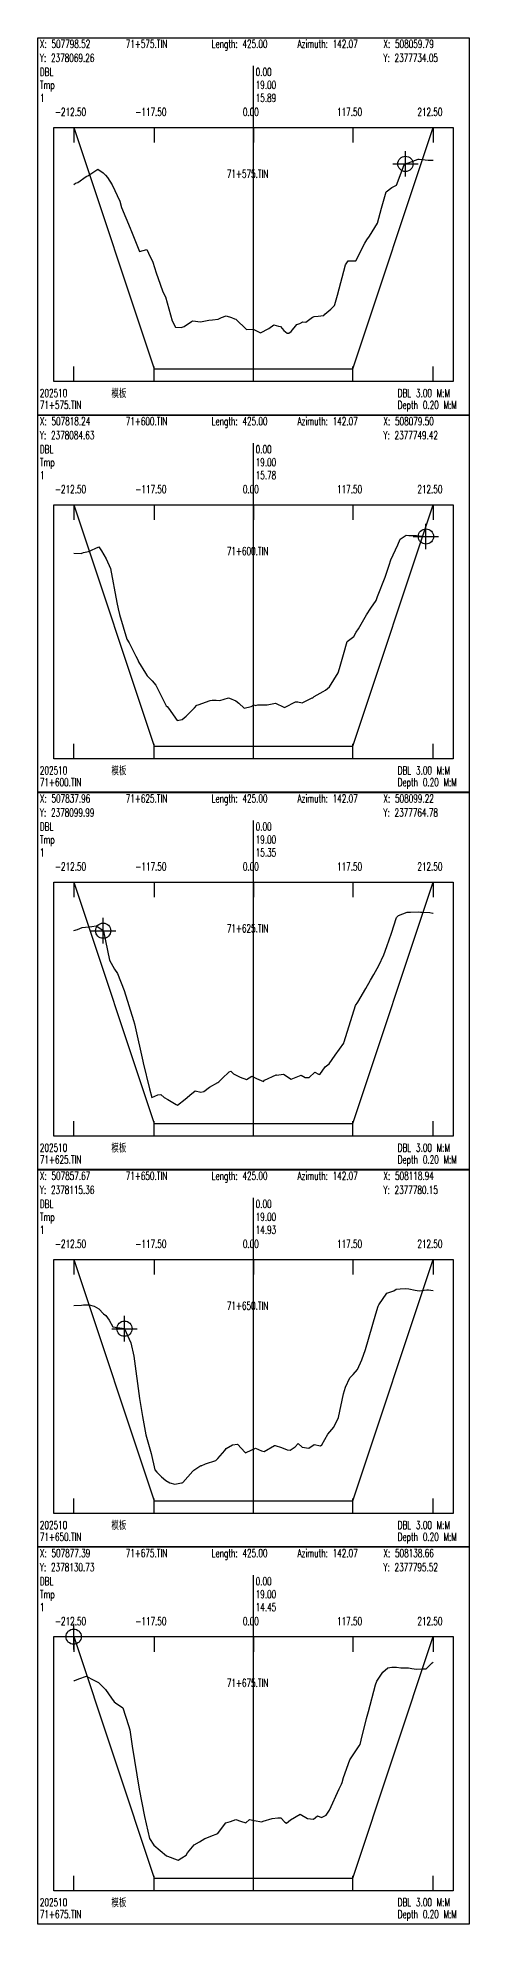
# Model space of a CAD drawing. Extents: x 1 to 194, y -24202 to 0.
# Drawn here: x 1 to 171, y -23459 to -22717 of the extents above; entities that cross this region are included whole.
import ezdxf

# ---------------------------------------------------------------- set-up
doc = ezdxf.new("R2010")
doc.units = 0
doc.header["$MEASUREMENT"] = 0
doc.layers.add('LABELS', color=7, linetype='Continuous')
doc.layers.add('XSECTION', color=7, linetype='Continuous')
doc.styles.get("Standard").update_dxf_attribs({"font": 'txt.shx'})

msp = doc.modelspace()

# ---------------------------------------------------------------- linework, layer by layer
at = {"color": 1}
for p, q in [((140.84, -22766.48), (150.84, -22766.48)), ((145.84, -22771.48), (145.84, -22761.48)), ((153.93, -22918.12), (153.93, -22908.12)), ((148.93, -22913.12), (158.93, -22913.12)), ((26.8, -23073.23), (26.8, -23063.23)), ((21.8, -23068.23), (31.8, -23068.23)), ((35.19, -23229.84), (35.19, -23219.84)), ((30.19, -23224.84), (40.19, -23224.84)), ((10.17, -23346.03), (20.17, -23346.03)), ((15.17, -23351.03), (15.17, -23341.03))]:
    msp.add_line(p, q, dxfattribs=at)
for centre in [(145.84, -22766.48), (153.93, -22913.12), (26.8, -23068.23), (35.19, -23224.84), (15.17, -23346.03)]:
    msp.add_circle(centre, 3, dxfattribs=at)
at = {"layer": 'XSECTION', "color": 0, "linetype": 'Continuous'}
for points in [[(1, -22716.84), (171, -22716.84), (171, -22865.3), (1, -22865.3), (1, -22716.84)], [(86, -22852.13), (86, -22727.89)], [(86, -22852.13), (86, -22727.89)], [(7.3, -22752.13), (164.7, -22752.13), (164.7, -22852.13), (7.3, -22852.13), (7.3, -22752.13)], [(15.17, -22752.13), (15.17, -22758.06)], [(15.17, -22752.13), (46.83, -22847.13)], [(15.17, -22752.13), (46.83, -22847.13)], [(46.83, -22752.13), (46.83, -22758.06)], [(86, -22752.13), (86, -22758.06)], [(125.17, -22752.13), (125.17, -22758.06)], [(125.17, -22847.13), (156.83, -22752.13)], [(125.17, -22847.13), (156.83, -22752.13)], [(156.83, -22752.13), (156.83, -22758.06)], [(15.17, -22852.13), (15.17, -22846.19)], [(46.83, -22852.13), (46.83, -22846.19)], [(46.83, -22847.13), (86, -22847.13)], [(46.83, -22847.13), (46.83, -22847.13)], [(46.83, -22847.13), (86, -22847.13)], [(86, -22852.13), (86, -22846.19)], [(86, -22847.13), (125.17, -22847.13)], [(86, -22847.13), (125.17, -22847.13)], [(125.17, -22852.13), (125.17, -22846.19)], [(125.17, -22847.13), (125.17, -22847.13)], [(156.83, -22852.13), (156.83, -22846.19)], [(1, -22865.31), (171, -22865.31), (171, -23013.78), (1, -23013.78), (1, -22865.31)], [(86, -23000.6), (86, -22876.37)], [(86, -23000.6), (86, -22876.37)], [(7.3, -22900.6), (164.7, -22900.6), (164.7, -23000.6), (7.3, -23000.6), (7.3, -22900.6)], [(15.17, -22900.6), (15.17, -22906.54)], [(15.17, -22900.6), (46.83, -22995.6)], [(15.17, -22900.6), (46.83, -22995.6)], [(46.83, -22900.6), (46.83, -22906.54)], [(86, -22900.6), (86, -22906.54)], [(125.17, -22900.6), (125.17, -22906.54)], [(125.17, -22995.6), (156.83, -22900.6)], [(125.17, -22995.6), (156.83, -22900.6)], [(156.83, -22900.6), (156.83, -22906.54)], [(15.17, -23000.6), (15.17, -22994.66)], [(46.83, -23000.6), (46.83, -22994.66)], [(46.83, -22995.6), (86, -22995.6)], [(46.83, -22995.6), (46.83, -22995.6)], [(46.83, -22995.6), (86, -22995.6)], [(86, -23000.6), (86, -22994.66)], [(86, -22995.6), (125.17, -22995.6)], [(86, -22995.6), (125.17, -22995.6)], [(125.17, -23000.6), (125.17, -22994.66)], [(125.17, -22995.6), (125.17, -22995.6)], [(156.83, -23000.6), (156.83, -22994.66)], [(1, -23013.79), (171, -23013.79), (171, -23162.26), (1, -23162.26), (1, -23013.79)], [(86, -23149.08), (86, -23024.84)], [(86, -23149.08), (86, -23024.84)], [(7.3, -23049.08), (164.7, -23049.08), (164.7, -23149.08), (7.3, -23149.08), (7.3, -23049.08)], [(15.17, -23049.08), (15.17, -23055.02)], [(15.17, -23049.08), (46.83, -23144.08)], [(15.17, -23049.08), (46.83, -23144.08)], [(46.83, -23049.08), (46.83, -23055.02)], [(86, -23049.08), (86, -23055.02)], [(125.17, -23049.08), (125.17, -23055.02)], [(125.17, -23144.08), (156.83, -23049.08)], [(125.17, -23144.08), (156.83, -23049.08)], [(156.83, -23049.08), (156.83, -23055.02)], [(15.17, -23149.08), (15.17, -23143.14)], [(46.83, -23149.08), (46.83, -23143.14)], [(46.83, -23144.08), (86, -23144.08)], [(46.83, -23144.08), (46.83, -23144.08)], [(46.83, -23144.08), (86, -23144.08)], [(86, -23149.08), (86, -23143.14)], [(86, -23144.08), (125.17, -23144.08)], [(86, -23144.08), (125.17, -23144.08)], [(125.17, -23149.08), (125.17, -23143.14)], [(125.17, -23144.08), (125.17, -23144.08)], [(156.83, -23149.08), (156.83, -23143.14)], [(1, -23162.27), (171, -23162.27), (171, -23310.73), (1, -23310.73), (1, -23162.27)], [(86, -23297.55), (86, -23173.32)], [(86, -23297.55), (86, -23173.32)], [(7.3, -23197.55), (164.7, -23197.55), (164.7, -23297.55), (7.3, -23297.55), (7.3, -23197.55)], [(15.17, -23197.55), (15.17, -23203.49)], [(15.17, -23197.55), (46.83, -23292.55)], [(15.17, -23197.55), (46.83, -23292.55)], [(46.83, -23197.55), (46.83, -23203.49)], [(86, -23197.55), (86, -23203.49)], [(125.17, -23197.55), (125.17, -23203.49)], [(125.17, -23292.55), (156.83, -23197.55)], [(125.17, -23292.55), (156.83, -23197.55)], [(156.83, -23197.55), (156.83, -23203.49)], [(15.17, -23297.55), (15.17, -23291.62)], [(46.83, -23297.55), (46.83, -23291.62)], [(46.83, -23292.55), (86, -23292.55)], [(46.83, -23292.55), (46.83, -23292.55)], [(46.83, -23292.55), (86, -23292.55)], [(86, -23297.55), (86, -23291.62)], [(86, -23292.55), (125.17, -23292.55)], [(86, -23292.55), (125.17, -23292.55)], [(125.17, -23297.55), (125.17, -23291.62)], [(125.17, -23292.55), (125.17, -23292.55)], [(156.83, -23297.55), (156.83, -23291.62)], [(1, -23310.74), (171, -23310.74), (171, -23459.21), (1, -23459.21), (1, -23310.74)], [(86, -23446.03), (86, -23321.79)], [(86, -23446.03), (86, -23321.79)], [(7.3, -23346.03), (164.7, -23346.03), (164.7, -23446.03), (7.3, -23446.03), (7.3, -23346.03)], [(15.17, -23346.03), (15.17, -23351.97)], [(15.17, -23346.03), (46.83, -23441.03)], [(15.17, -23346.03), (46.83, -23441.03)], [(46.83, -23346.03), (46.83, -23351.97)], [(86, -23346.03), (86, -23351.97)], [(125.17, -23346.03), (125.17, -23351.97)], [(125.17, -23441.03), (156.83, -23346.03)], [(125.17, -23441.03), (156.83, -23346.03)], [(156.83, -23346.03), (156.83, -23351.97)], [(15.17, -23446.03), (15.17, -23440.09)], [(46.83, -23446.03), (46.83, -23440.09)], [(46.83, -23441.03), (86, -23441.03)], [(46.83, -23441.03), (46.83, -23441.03)], [(46.83, -23441.03), (86, -23441.03)], [(86, -23446.03), (86, -23440.09)], [(86, -23441.03), (125.17, -23441.03)], [(86, -23441.03), (125.17, -23441.03)], [(125.17, -23446.03), (125.17, -23440.09)], [(125.17, -23441.03), (125.17, -23441.03)], [(156.83, -23446.03), (156.83, -23440.09)]]:
    msp.add_lwpolyline(points, dxfattribs=at)
at = {"layer": 'XSECTION', "color": 1, "linetype": 'Continuous'}
for points in [[(15.17, -22774.53), (15.92, -22774.08), (16.8, -22773.78), (20.07, -22771.48), (20.3, -22771.28), (20.79, -22771.13), (24.69, -22768.58), (26.81, -22769.98), (27.68, -22770.88), (28.55, -22771.88), (30.31, -22774.78), (33.39, -22781.18), (34.01, -22783.58), (37.41, -22791.73), (37.57, -22792.13), (37.73, -22792.43), (41.04, -22800.93), (44.04, -22800.18), (44.65, -22801.63), (46.38, -22805.18), (47.7, -22809.33), (49.23, -22813.78), (50.23, -22816.83), (51.32, -22818.78), (54.03, -22828.18), (55.31, -22830.68), (57.53, -22830.88), (58.66, -22830.43), (61.63, -22828.53), (62.15, -22828.28), (65.11, -22828.58), (68.37, -22827.98), (69.84, -22827.83), (72.03, -22827.63), (73.39, -22826.98), (75.24, -22826.28), (77.37, -22826.93), (78.55, -22827.43), (79.09, -22827.63), (83.24, -22831.63), (85.84, -22831.48), (88.7, -22832.98), (92.02, -22831.28), (94.05, -22829.88), (95.88, -22830.28), (96.58, -22830.43), (97.92, -22831.98), (99.32, -22833.03), (99.93, -22833.08), (100.78, -22832.43), (103.02, -22829.73), (104.29, -22829.28), (105.44, -22828.68), (106.56, -22828.83), (109.26, -22826.78), (109.61, -22826.73), (109.91, -22826.53), (111.46, -22826.38), (113.52, -22826.08), (113.69, -22826.18), (114.08, -22825.68), (116.41, -22823.68), (117.78, -22822.33), (117.92, -22822.18), (118.03, -22821.83), (119.06, -22818.08), (122.27, -22806.23), (123.3, -22804.63), (126.25, -22804.58), (129.89, -22797.68), (130.62, -22796.43), (131.72, -22794.93), (134.85, -22789.78), (136.48, -22783.93), (138.28, -22777.48), (140.44, -22775.73), (142.26, -22774.88), (145.33, -22766.88), (145.49, -22766.53), (145.56, -22766.48), (146.99, -22766.03), (150.8, -22764.63), (150.98, -22764.68), (151.27, -22764.68), (154.75, -22765.08), (156.63, -22765.03), (156.83, -22764.98)], [(15.17, -22919.7), (18.06, -22919.85), (19.08, -22919.4), (21.02, -22919), (25.07, -22917.2), (26.17, -22918.7), (27.98, -22921.9), (29.62, -22925.65), (32.13, -22939.1), (32.63, -22941.55), (33.16, -22943.85), (36.05, -22953.55), (37.05, -22954.95), (39.65, -22960.2), (40.47, -22961.6), (40.7, -22962.45), (43.52, -22966.95), (44.17, -22967.95), (44.23, -22968.05), (46.1, -22969.9), (47.54, -22971.55), (51.66, -22979.8), (52.04, -22980.05), (52.52, -22980.7), (55.89, -22985.45), (57.84, -22985.1), (59.42, -22983.8), (62.8, -22980.5), (63.74, -22979.45), (64.14, -22979.3), (68.93, -22977.65), (69.66, -22977.55), (70, -22977.5), (71.3, -22977.55), (72.78, -22977.6), (76.18, -22976.6), (76.59, -22976.75), (79.05, -22977.8), (80.21, -22978.7), (82.32, -22980.7), (85.07, -22980.05), (86.21, -22979.35), (86.78, -22979.55), (87.77, -22979.3), (91.24, -22979.3), (91.33, -22979.3), (94.66, -22978.7), (97.9, -22980.25), (98.28, -22980.35), (98.47, -22980.3), (102.52, -22978.2), (103.48, -22978.2), (105.16, -22978.5), (109.06, -22976.65), (109.42, -22976.6), (109.88, -22976.1), (113.44, -22974.1), (114.3, -22973.6), (115.98, -22972.3), (119.37, -22966.75), (119.83, -22965.05), (121.43, -22959.55), (122.87, -22954.4), (125.51, -22952.4), (126.39, -22950.75), (127.3, -22949.45), (130.47, -22943.9), (132.25, -22941.3), (134.29, -22938.35), (134.81, -22936.7), (137.85, -22929.15), (139.43, -22924.4), (140.06, -22922.25), (142.87, -22916.45), (143.81, -22914.15), (146.09, -22912.6), (147.19, -22912.7), (148.49, -22912.65), (150.25, -22912.7), (153.49, -22913.05), (153.94, -22913.15), (154.36, -22913.15), (156.83, -22913.25)], [(15.17, -23068.18), (16.68, -23067.73), (18.57, -23067.03), (22.26, -23066.63), (23.97, -23066.38), (26.71, -23068.08), (26.82, -23068.18), (26.87, -23068.43), (29.31, -23079.78), (31.19, -23083.38), (32.38, -23085.13), (35.09, -23091.78), (38.68, -23103.58), (39.11, -23104.88), (39.42, -23106.03), (42.4, -23119.58), (42.59, -23120.23), (45.08, -23130.48), (45.92, -23133.93), (48.32, -23132.83), (49.49, -23132.68), (50.79, -23133.83), (52.31, -23134.63), (55.56, -23136.68), (56.05, -23136.83), (59.03, -23134.48), (59.91, -23133.93), (60.96, -23132.93), (62.96, -23131.18), (65.26, -23131.73), (66.45, -23131.53), (68.65, -23129.83), (71.95, -23127.98), (72.38, -23127.68), (73.71, -23126.38), (76.35, -23123.83), (77.03, -23123.53), (78.11, -23124.53), (80.69, -23125.93), (83.26, -23126.83), (85.35, -23125.53), (87.14, -23126.38), (89.89, -23127.63), (90.34, -23127.03), (94.93, -23124.98), (95, -23124.93), (95.07, -23125.03), (97.81, -23124.68), (97.87, -23124.73), (100.79, -23126.68), (103.49, -23125.63), (104.71, -23125.03), (106.38, -23125.98), (107.96, -23126.03), (110.13, -23123.93), (111.61, -23124.68), (112.13, -23124.83), (114.27, -23121.83), (115.83, -23120.68), (118.19, -23117.23), (121.58, -23112.48), (121.64, -23112.28), (121.77, -23111.93), (126.22, -23097.68), (127.03, -23096.38), (130.19, -23090.93), (132.02, -23087.73), (133.45, -23085.43), (135.38, -23081.98), (137.29, -23077.73), (138.57, -23074.48), (140.3, -23069.18), (142.26, -23063.08), (143.1, -23062.28), (146.55, -23060.88), (146.68, -23060.88), (146.79, -23060.88), (147.78, -23060.88), (150.93, -23060.78), (151.73, -23060.93), (152.36, -23060.98), (155.44, -23061.08), (156.69, -23061.33), (156.83, -23061.33)], [(15.17, -23215.75), (18.27, -23215.55), (19.07, -23215.4), (21.32, -23215.5), (23.2, -23215.95), (25.08, -23217), (26.96, -23218.95), (27.84, -23219.7), (29.11, -23221.55), (30.54, -23224.1), (35.13, -23224.8), (35.19, -23224.8), (35.25, -23224.9), (37.75, -23230.4), (38.84, -23235.65), (41.16, -23252.35), (42.33, -23259.45), (43.59, -23266.55), (45.7, -23274), (47.13, -23280.35), (47.87, -23281.35), (49.74, -23283.2), (51.43, -23284.55), (52.99, -23285.45), (54.99, -23286.05), (57.68, -23285.55), (57.95, -23285.5), (58.14, -23285.4), (62.04, -23280.85), (62.44, -23280.5), (65.21, -23278.7), (65.37, -23278.75), (67.04, -23278), (71.16, -23276.7), (72.01, -23275.95), (74.71, -23272.75), (75.23, -23272), (77.75, -23270.6), (79.74, -23270.3), (82.69, -23273.55), (82.9, -23273.65), (83.11, -23273.6), (86.74, -23271.85), (89.12, -23272.9), (90.18, -23273.15), (94.26, -23270.85), (94.52, -23270.8), (97.05, -23271.65), (99.27, -23272.45), (100.43, -23272.6), (102.42, -23271.3), (103.56, -23270.05), (105.21, -23271.45), (107.8, -23271.85), (109.92, -23270.45), (112.44, -23270.9), (112.87, -23270.6), (115.22, -23266.35), (117.61, -23263.65), (119.47, -23259.85), (121.39, -23250.45), (122.21, -23247.85), (123.9, -23244.15), (125.19, -23242.9), (126.98, -23240.9), (128.63, -23237.05), (130.14, -23233.05), (134.14, -23218.95), (135.07, -23215.95), (135.36, -23215.4), (138.51, -23210.9), (141.26, -23210), (142.14, -23209.25), (143.77, -23209.2), (146.01, -23209.05), (147.12, -23209.15), (149.74, -23209.65), (151.21, -23209.95), (154.27, -23209.6), (154.91, -23209.55), (156.83, -23209.8)], [(15.17, -23363.23), (15.64, -23363.23), (17.19, -23362.68), (20.28, -23361.58), (22, -23362.63), (24.96, -23364.08), (26.68, -23365.73), (27.71, -23366.88), (30.06, -23370.18), (31.17, -23371.73), (31.64, -23372.03), (34.54, -23374.03), (36.71, -23381.03), (37.33, -23382.68), (38.26, -23389.08), (40.92, -23406.03), (43.09, -23416.78), (45.09, -23425.48), (46.79, -23428.03), (51.68, -23432.23), (51.75, -23432.28), (51.77, -23432.28), (52.08, -23432.43), (55.95, -23433.88), (56.35, -23433.98), (57.75, -23433.03), (59.43, -23432.03), (60.06, -23431.13), (62.65, -23427.93), (64.71, -23426.78), (66.79, -23425.48), (67.63, -23425.18), (69.16, -23424.53), (71.97, -23423.48), (73.78, -23421.03), (75.09, -23419.33), (76.93, -23418.78), (79.05, -23417.93), (80.82, -23418.68), (82.98, -23419.33), (84.45, -23418.03), (86.2, -23418.33), (89.33, -23418.93), (89.82, -23418.68), (93.29, -23417.63), (95.54, -23417.28), (96.83, -23417.33), (98.32, -23418.98), (98.94, -23419.48), (100.6, -23418.08), (104.42, -23415.83), (107.32, -23417.58), (109.64, -23417.88), (111.25, -23416.53), (112.74, -23417.18), (114.67, -23416.28), (115.87, -23414.33), (119.71, -23405.88), (120.67, -23404.08), (120.88, -23403.48), (121.51, -23401.48), (123.97, -23394.53), (127.61, -23388.98), (128.05, -23388.48), (128.45, -23386.78), (130.55, -23378.23), (131.23, -23375.48), (134.04, -23364.93), (134.62, -23363.48), (136.95, -23360.03), (138.9, -23358.28), (140.49, -23358.03), (142.32, -23358.03), (144.09, -23358.28), (145.71, -23358.33), (147.01, -23358.28), (148.41, -23358.53), (150.19, -23358.78), (152.37, -23358.73), (153.39, -23358.68), (154.04, -23358.63), (156.36, -23356.28), (156.83, -23356.13)]]:
    msp.add_lwpolyline(points, dxfattribs=at)

# ---------------------------------------------------------------- texts
at = {"layer": 'LABELS', "color": 0, "width": 0.666667}
for s, height, p in [('Y: 2378069.26', 3.1482, (1.85, -22726.36)), ('X: 507798.52', 3.1482, (1.85, -22720.84)), ('71+575.TIN', 3.148, (35.68, -22720.84)), ('Length: 425.00', 3.1482, (69.51, -22720.84)), ('Azimuth: 142.07', 3.1482, (103.34, -22720.84)), ('Y: 2377734.05', 3.1482, (137.17, -22726.36)), ('X: 508059.79', 3.1482, (137.17, -22720.84)), ('DBL', 3.148, (1.85, -22731.89)), ('0.00', 3.148, (86.85, -22731.89)), ('0.00', 3.148, (86.85, -22731.89)), ('Tmp', 3.148, (1.85, -22736.99)), ('19.00', 3.148, (86.85, -22736.99)), ('19.00', 3.148, (86.85, -22736.99)), ('-212.50', 3.148, (7.82, -22747.62)), ('-117.50', 3.148, (39.49, -22747.62)), ('0.00', 3.148, (81.8, -22747.62)), ('117.50', 3.148, (118.87, -22747.62)), ('212.50', 3.148, (150.54, -22747.62)), ('71+575.TIN', 3.148, (75.5, -22771.94)), ('模板', 3.148, (30.04, -22858.25)), ('DBL 3.00 M:M', 3.1482, (142.81, -22858.25)), ('71+575.TIN', 3.148, (1.85, -22862.93)), ('Depth 0.20 M:M', 3.1482, (142.81, -22862.93)), ('Y: 2378084.63', 3.1482, (1.85, -22874.84)), ('X: 507818.24', 3.1482, (1.85, -22869.31)), ('71+600.TIN', 3.148, (35.68, -22869.31)), ('Length: 425.00', 3.1482, (69.51, -22869.31)), ('Azimuth: 142.07', 3.1482, (103.34, -22869.31)), ('Y: 2377749.42', 3.1482, (137.17, -22874.84)), ('X: 508079.50', 3.1482, (137.17, -22869.31)), ('DBL', 3.148, (1.85, -22880.37)), ('0.00', 3.148, (86.85, -22880.37)), ('0.00', 3.148, (86.85, -22880.37)), ('Tmp', 3.148, (1.85, -22885.47)), ('19.00', 3.148, (86.85, -22885.47)), ('19.00', 3.148, (86.85, -22885.47)), ('-212.50', 3.148, (7.82, -22896.1)), ('-117.50', 3.148, (39.49, -22896.1)), ('0.00', 3.148, (81.8, -22896.1)), ('117.50', 3.148, (118.87, -22896.1)), ('212.50', 3.148, (150.54, -22896.1)), ('71+600.TIN', 3.148, (75.5, -22920.42)), ('模板', 3.148, (30.04, -23006.73)), ('DBL 3.00 M:M', 3.1482, (142.81, -23006.73)), ('71+600.TIN', 3.148, (1.85, -23011.4)), ('Depth 0.20 M:M', 3.1482, (142.81, -23011.4)), ('Y: 2378099.99', 3.1482, (1.85, -23023.32)), ('X: 507837.96', 3.1482, (1.85, -23017.79)), ('71+625.TIN', 3.148, (35.68, -23017.79)), ('Length: 425.00', 3.1482, (69.51, -23017.79)), ('Azimuth: 142.07', 3.1482, (103.34, -23017.79)), ('Y: 2377764.78', 3.1482, (137.17, -23023.32)), ('X: 508099.22', 3.1482, (137.17, -23017.79)), ('DBL', 3.148, (1.85, -23028.84)), ('0.00', 3.148, (86.85, -23028.84)), ('0.00', 3.148, (86.85, -23028.84)), ('Tmp', 3.148, (1.85, -23033.94)), ('19.00', 3.148, (86.85, -23033.94)), ('19.00', 3.148, (86.85, -23033.94)), ('-212.50', 3.148, (7.82, -23044.57)), ('-117.50', 3.148, (39.49, -23044.57)), ('0.00', 3.148, (81.8, -23044.57)), ('117.50', 3.148, (118.87, -23044.57)), ('212.50', 3.148, (150.54, -23044.57)), ('71+625.TIN', 3.148, (75.5, -23068.89)), ('模板', 3.148, (30.04, -23155.2)), ('DBL 3.00 M:M', 3.1482, (142.81, -23155.2)), ('71+625.TIN', 3.148, (1.85, -23159.88)), ('Depth 0.20 M:M', 3.1482, (142.81, -23159.88)), ('Y: 2378115.36', 3.1482, (1.85, -23171.79)), ('X: 507857.67', 3.1482, (1.85, -23166.27)), ('71+650.TIN', 3.148, (35.68, -23166.27)), ('Length: 425.00', 3.1482, (69.51, -23166.27)), ('Azimuth: 142.07', 3.1482, (103.34, -23166.27)), ('Y: 2377780.15', 3.1482, (137.17, -23171.79)), ('X: 508118.94', 3.1482, (137.17, -23166.27)), ('DBL', 3.148, (1.85, -23177.32)), ('0.00', 3.148, (86.85, -23177.32)), ('0.00', 3.148, (86.85, -23177.32)), ('Tmp', 3.148, (1.85, -23182.42)), ('19.00', 3.148, (86.85, -23182.42)), ('19.00', 3.148, (86.85, -23182.42)), ('-212.50', 3.148, (7.82, -23193.05)), ('-117.50', 3.148, (39.49, -23193.05)), ('0.00', 3.148, (81.8, -23193.05)), ('117.50', 3.148, (118.87, -23193.05)), ('212.50', 3.148, (150.54, -23193.05)), ('71+650.TIN', 3.148, (75.5, -23217.37)), ('模板', 3.148, (30.04, -23303.68)), ('DBL 3.00 M:M', 3.1482, (142.81, -23303.68)), ('71+650.TIN', 3.148, (1.85, -23308.35)), ('Depth 0.20 M:M', 3.1482, (142.81, -23308.35)), ('Y: 2378130.73', 3.1482, (1.85, -23320.27)), ('X: 507877.39', 3.1482, (1.85, -23314.74)), ('71+675.TIN', 3.148, (35.68, -23314.74)), ('Length: 425.00', 3.1482, (69.51, -23314.74)), ('Azimuth: 142.07', 3.1482, (103.34, -23314.74)), ('Y: 2377795.52', 3.1482, (137.17, -23320.27)), ('X: 508138.66', 3.1482, (137.17, -23314.74)), ('DBL', 3.148, (1.85, -23325.79)), ('0.00', 3.148, (86.85, -23325.79)), ('0.00', 3.148, (86.85, -23325.79)), ('Tmp', 3.148, (1.85, -23330.9)), ('19.00', 3.148, (86.85, -23330.9)), ('19.00', 3.148, (86.85, -23330.9)), ('-212.50', 3.148, (7.82, -23341.53)), ('-117.50', 3.148, (39.49, -23341.53)), ('0.00', 3.148, (81.8, -23341.53)), ('117.50', 3.148, (118.87, -23341.53)), ('212.50', 3.148, (150.54, -23341.53)), ('71+675.TIN', 3.148, (75.5, -23365.84)), ('模板', 3.148, (30.04, -23452.15)), ('DBL 3.00 M:M', 3.1482, (142.81, -23452.15)), ('71+675.TIN', 3.148, (1.85, -23456.83)), ('Depth 0.20 M:M', 3.1482, (142.81, -23456.83))]:
    msp.add_text(s, height=height, dxfattribs=at).set_placement(p)
at = {"layer": 'LABELS', "color": 1, "width": 0.666667}
for s, height, p in [('1', 3.15, (1.85, -22742.09)), ('15.89', 3.148, (86.85, -22742.09)), ('15.89', 3.148, (86.85, -22742.09)), ('202510', 3.148, (1.85, -22858.25)), ('1', 3.15, (1.85, -22890.57)), ('15.78', 3.148, (86.85, -22890.57)), ('15.78', 3.148, (86.85, -22890.57)), ('202510', 3.148, (1.85, -23006.73)), ('1', 3.15, (1.85, -23039.04)), ('15.35', 3.148, (86.85, -23039.04)), ('15.35', 3.148, (86.85, -23039.04)), ('202510', 3.148, (1.85, -23155.2)), ('1', 3.15, (1.85, -23187.52)), ('14.93', 3.148, (86.85, -23187.52)), ('14.93', 3.148, (86.85, -23187.52)), ('202510', 3.148, (1.85, -23303.68)), ('1', 3.15, (1.85, -23336)), ('14.45', 3.148, (86.85, -23336)), ('14.45', 3.148, (86.85, -23336)), ('202510', 3.148, (1.85, -23452.15))]:
    msp.add_text(s, height=height, dxfattribs=at).set_placement(p)

doc.saveas('drawing.dxf')
